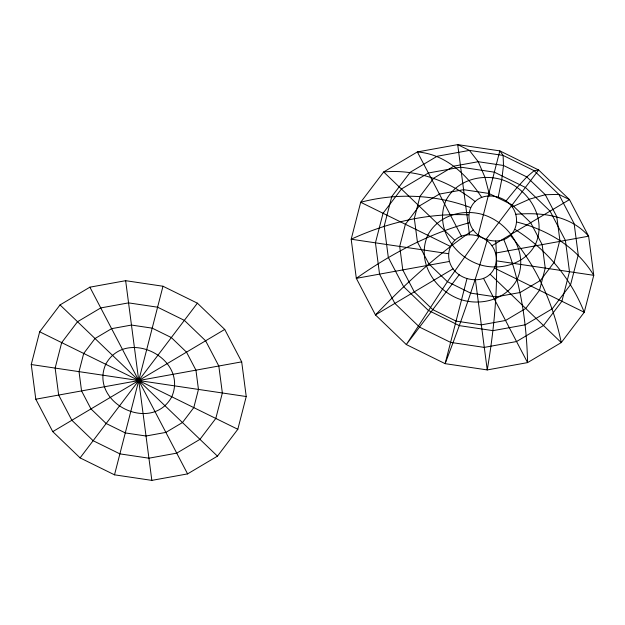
<?xml version="1.0" encoding="UTF-8"?>
<svg xmlns="http://www.w3.org/2000/svg" width="625" height="625" viewBox="0 0 625 625"><rect width="100%" height="100%" fill="white"/><g stroke="black" fill="none" stroke-linecap="round" stroke-linejoin="round"><path stroke-width="0.94" d="M498.219 197.195C466.086 188.344 457.508 230.281 487.281 239.75C519.422 248.602 527.992 206.672 498.219 197.195L501.75 179.641L503.5 165.469L503.102 155.414L499.82 150.883L457.695 144.617L417.359 151.938L383.672 171.961L360.688 202.273L351.188 239.219L356.32 278.344L375.461 314.93L406.305 344.555L445.125 363.656L487.242 369.93L527.578 362.609L561.273 342.586L584.25 312.273L593.75 275.32L588.617 236.195L569.477 199.617L538.641 169.984L499.82 150.883L477.938 235.992C507.711 245.469 499.141 287.398 467 278.547C437.227 269.078 445.805 227.141 477.938 235.992M31.25 364.531L39.672 331.789L60.039 304.922L89.898 287.172L125.648 280.688L162.984 286.242L197.391 303.172L224.727 329.43L241.688 361.859L246.234 396.531L237.82 429.281L217.453 456.148L187.586 473.898L151.836 480.383L114.508 474.828L80.094 457.898L52.758 431.633L35.797 399.211L31.25 364.531L246.234 396.531M114.508 474.828L162.984 286.242M467 278.547L445.125 363.656C460.711 322.898 475.312 281.734 487.281 239.75M479.516 235.93L447.391 281.672L406.305 344.555L459.234 274.727M80.094 457.898L197.391 303.172M485.703 239.812L538.641 169.984L534.164 170.695L526.797 176.93L517.273 187.281L505.984 201.016M473.352 230.008C437.469 254.305 405.406 283.719 375.461 314.93L453.07 268.805M52.758 431.633L224.727 329.43M491.875 245.742L569.477 199.617L558.836 194.398L534.164 170.695L503.102 155.414L469.406 150.398L457.695 144.617L469.516 234.742M512.156 206.945L529.609 199.133L545.297 194.711L558.836 194.398L574.148 223.664L578.25 254.969L570.648 284.523L552.266 308.773L525.312 324.797L493.047 330.648L459.344 325.633L428.289 310.352L403.617 286.648L388.305 257.383L384.203 226.086L391.797 196.523L410.188 172.273L437.141 156.258L469.406 150.398L478.227 161.711L484.898 177.133L489.797 195.945M469.523 222.688C428.602 233.781 390.828 254.008 356.32 278.344L449.242 261.484M495.703 253.055L588.617 236.195C570.5 215.297 541.961 212.203 515.984 214.258M35.797 399.211L241.688 361.859M468.5 214.867C428.031 212.859 387.828 222.352 351.188 239.219L448.211 253.664M496.727 260.883L593.75 275.32C576.82 247.289 548.211 230.031 517.008 222.086M470.398 207.477C435.367 194.477 396.797 192.734 360.688 202.273L450.117 246.273M494.828 268.273L584.25 312.273C570.75 278.078 546.242 248.961 515.109 229.477M39.672 331.789L237.82 429.281M474.992 201.414C449.07 181.109 416.891 168.906 383.672 171.961L454.711 240.211M490.234 274.336L561.273 342.586C553.172 303.477 536.531 266.047 510.516 235.539M60.039 304.922L217.453 456.148M481.734 197.406C466.711 174.664 445.914 154.219 417.359 151.938L461.445 236.203M483.492 278.336L527.578 362.609C526.617 320.625 519.961 278.477 503.773 239.539M89.898 287.172L187.586 473.898M475.422 279.805L487.242 369.93C494.438 327.391 498.57 284.148 495.711 241.008M125.648 280.688L151.836 480.383M61.687 342.617L55.141 368.094L58.672 395.062L71.867 420.281L93.125 440.703L119.891 453.875L148.93 458.195L176.734 453.148L199.961 439.344L215.805 418.445L222.352 392.977L218.812 366.008L205.617 340.789L184.359 320.359L157.594 307.195L128.562 302.875L100.75 307.922L77.523 321.727L61.687 342.617M83.703 353.453L79.023 371.648L81.555 390.914L90.977 408.922L106.164 423.516L125.281 432.922L146.016 436.008L165.883 432.398L182.469 422.539L193.789 407.617L198.461 389.422L195.938 370.156L186.508 352.141L171.328 337.555L152.211 328.148L131.469 325.062L111.609 328.664L95.016 338.523L83.703 353.453M105.719 364.281C88.953 402.852 151.633 434.086 171.766 396.781C188.531 358.219 125.852 326.984 105.719 364.281M383.047 213.273L375.445 242.828L379.547 274.133L394.859 303.398L419.531 327.102L450.594 342.383L484.289 347.398L516.562 341.539L543.508 325.523L561.898 301.273L569.492 271.711L565.391 240.414L550.078 211.148L525.406 187.445L494.352 172.164L460.656 167.148L428.383 173L401.43 189.023L383.047 213.273M405.398 224.273L399.703 246.445L402.781 269.914L414.266 291.867L432.766 309.641L456.062 321.102L481.336 324.867L505.539 320.477L525.75 308.461L539.539 290.273L545.234 268.102L542.156 244.625L530.68 222.68L512.172 204.898L488.883 193.438L463.609 189.68L439.406 194.07L419.187 206.086L405.398 224.273M420.023 196.305L414.328 218.469L417.406 241.945L428.891 263.898L447.391 281.672L470.688 293.133L495.953 296.898L520.156 292.5L540.375 280.492L554.164 262.297L559.859 240.133L556.781 216.656L545.297 194.711L526.797 176.93L503.5 165.469L478.227 161.711L454.023 166.102L433.812 178.117L420.023 196.305M427.758 235.273C415.898 262.117 435.391 291.453 461.531 299.828C482.141 306.055 506.82 299.156 517.18 279.273C529.047 252.43 509.555 223.086 483.406 214.719C462.797 208.484 438.117 215.391 427.758 235.273M446.094 200.195C434.234 227.039 453.727 256.375 479.867 264.75C500.484 270.977 525.156 264.078 535.523 244.195C547.383 217.352 527.891 188.008 501.75 179.641C481.133 173.414 456.453 180.312 446.094 200.195"/></g></svg>
